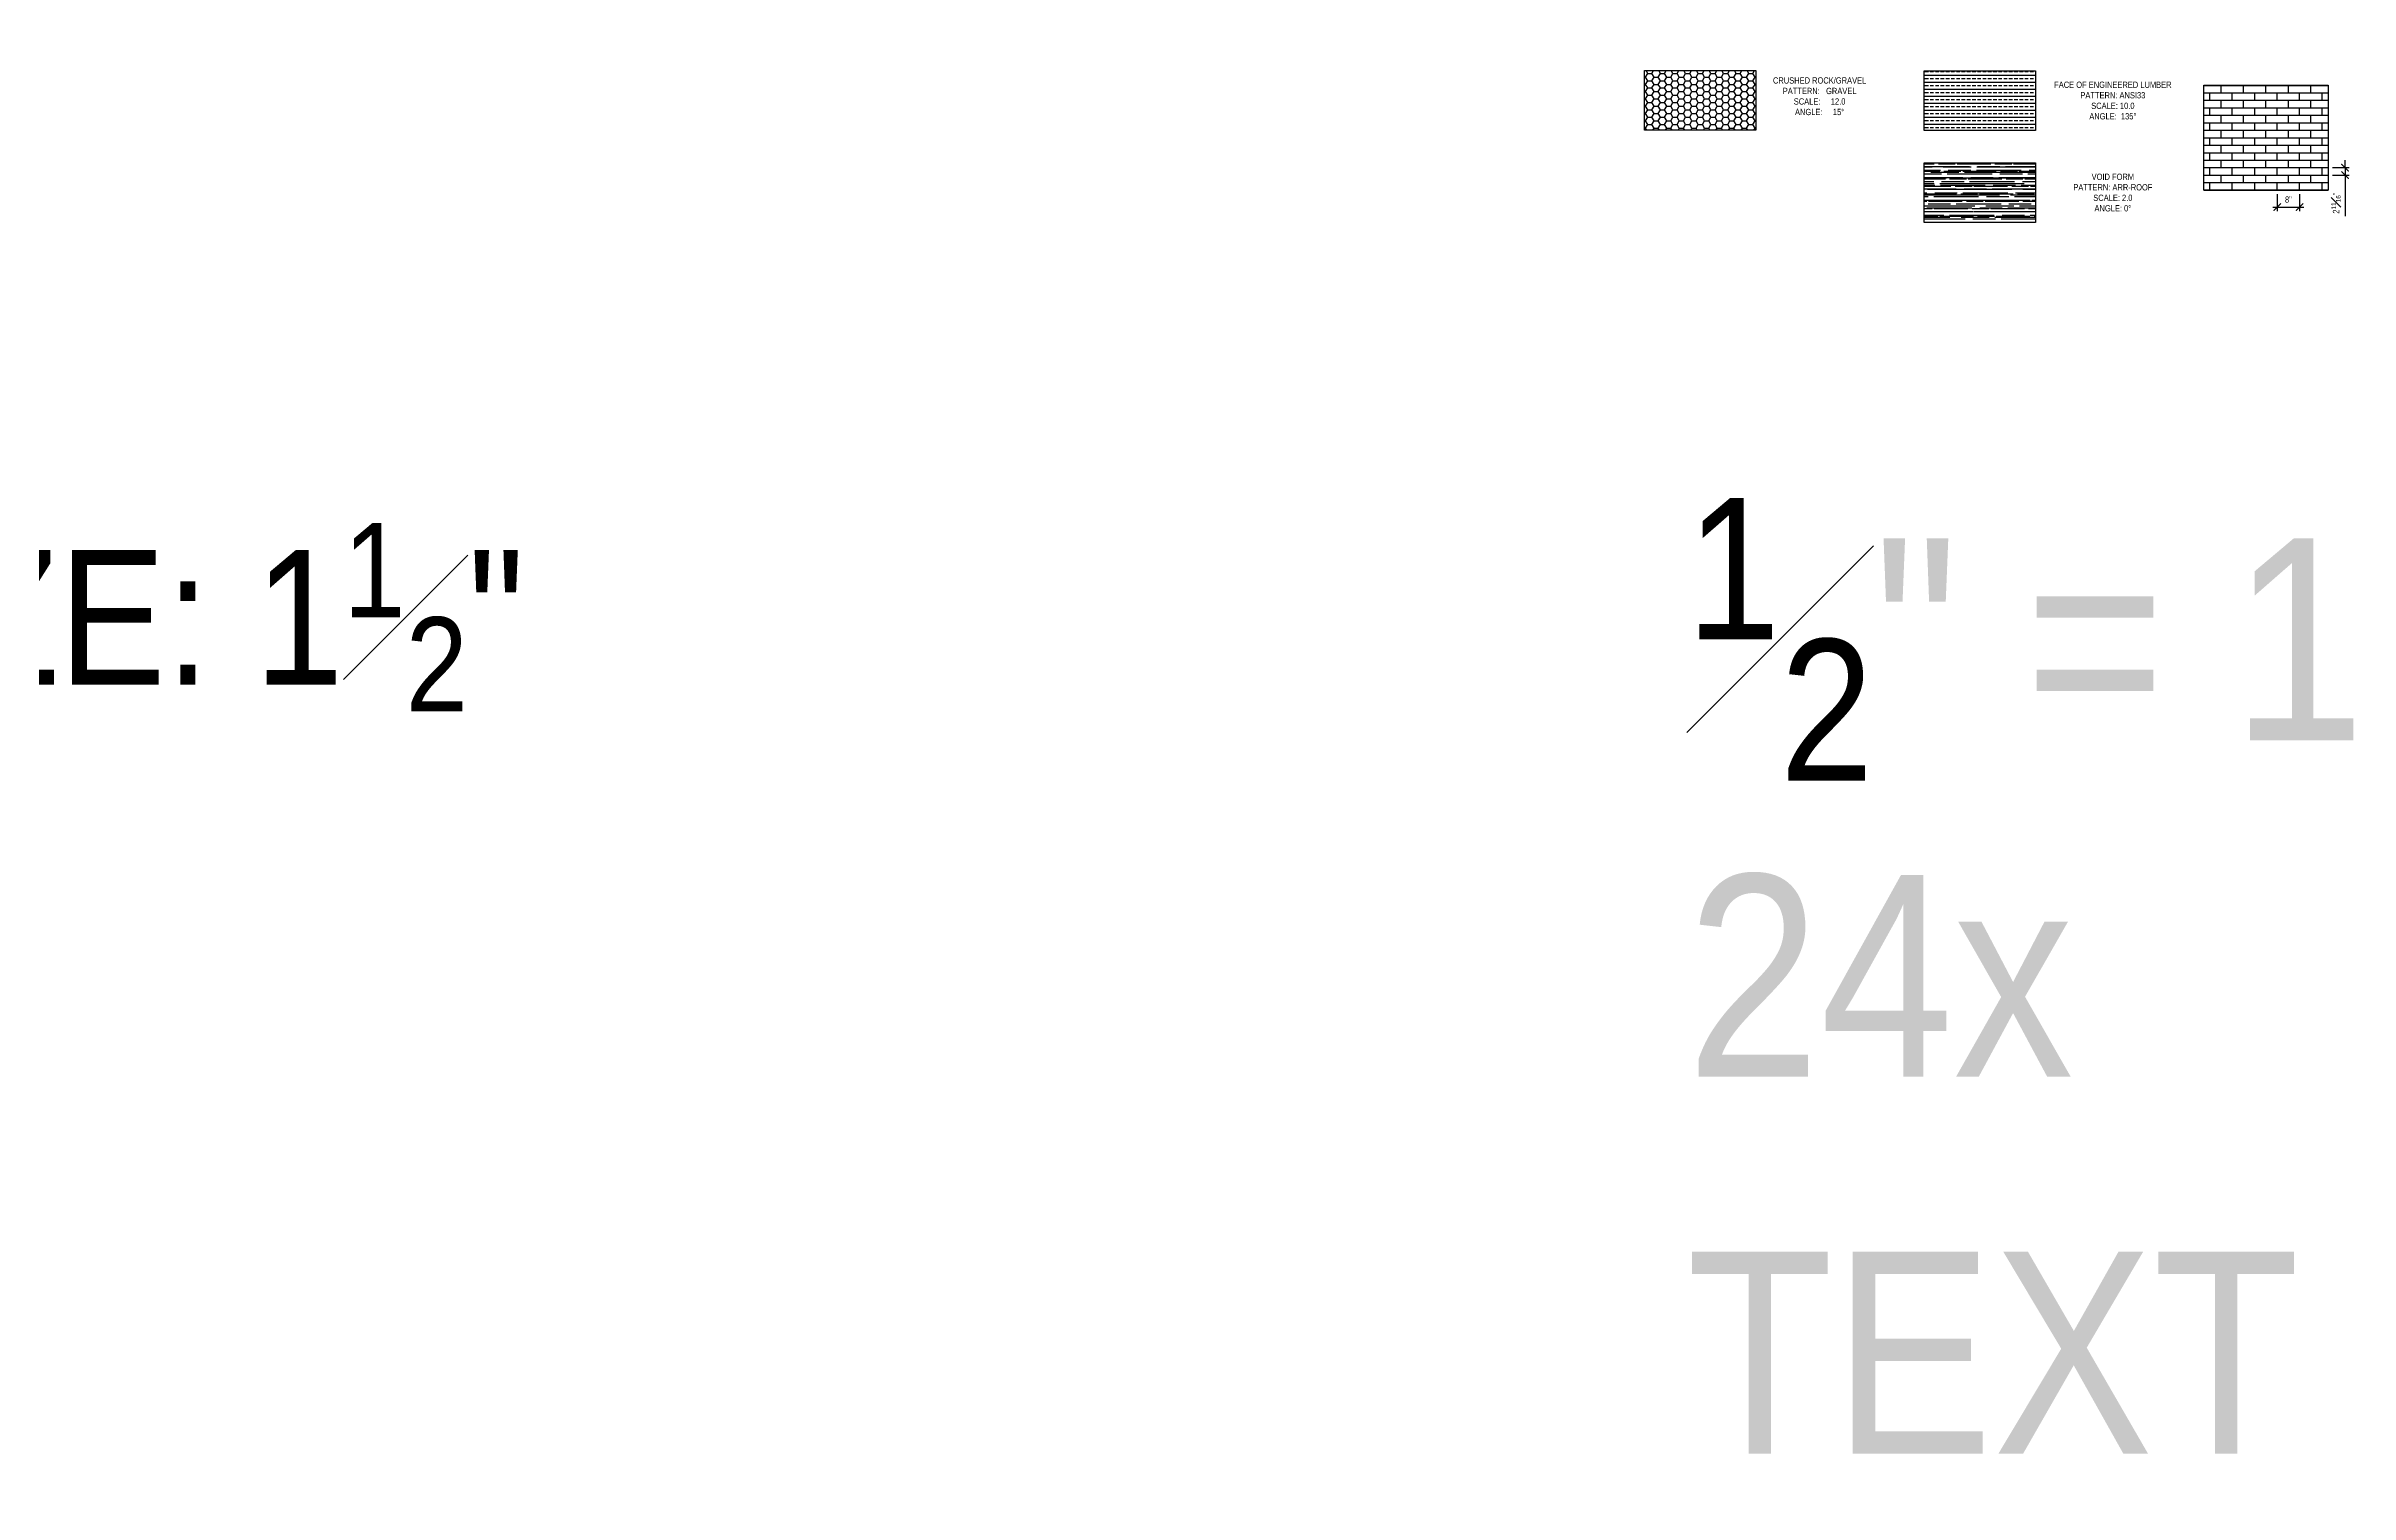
# Model space of a CAD drawing. Header units: inches. Extents: x -16404 to 14624, y -1591 to 16152.
# Drawn here: x 2293 to 3114, y -1004 to -488 of the extents above; entities that cross this region are included whole.
import ezdxf

# ---------------------------------------------------------------- set-up
doc = ezdxf.new("R2010")
doc.units = ezdxf.units.IN
doc.header["$LTSCALE"] = 24
doc.header["$MEASUREMENT"] = 0
doc.layers.get('0').update_dxf_attribs({"linetype": 'CONTINUOUS'})
doc.layers.get('DefPoints').update_dxf_attribs({"color": 251, "linetype": 'CONTINUOUS'})
doc.layers.add('S-ANNO-DIMS', color=2, linetype='CONTINUOUS')
doc.layers.add('S-ANNO-NOTE', color=4, linetype='CONTINUOUS')
doc.layers.add('S-ANNO-NONPLOT', color=253, linetype='CONTINUOUS', plot=False)
doc.layers.add('S-HATCH-SOIL', color=7, linetype='CONTINUOUS', true_color=0x8f8f8f, transparency=0.8)
doc.layers.add('S-HATCH1', color=1, linetype='CONTINUOUS', transparency=0.5)
doc.styles.add('Arial', font='arial.ttf', dxfattribs={"width": 0.85})
doc.dimstyles.new('DIM-24_Se', dxfattribs={"dimscale": 24, "dimtxt": 0.09375, "dimasz": 0.109375, "dimexe": 0.0625, "dimexo": 0.0625, "dimgap": 0.0625, "dimtad": 1, "dimdec": 4, "dimzin": 11, "dimdsep": 46, "dimlunit": 4, "dimtxsty": 'Arial', "dimblk": 'ARCHTICK', "dimcen": 0.125, "dimdle": 0.0625, "dimclrd": 256, "dimclre": 256, "dimclrt": 4, "dimadec": 0, "dimazin": 0, "dimtfac": 0.75, "dimtdec": 4, "dimtmove": 0, "dimatfit": 3, "dimfxl": 1, "dimfrac": 1, "dimtolj": 1, "dimtzin": 0, "dimarcsym": 0})

# ---------------------------------------------------------------- blocks, each defined once
blk = doc.blocks.new('_ARCHTICK')
at = {"color": 0, "linetype": 'ByBlock', "const_width": 0.15}
blk.add_lwpolyline([(-0.5, -0.5), (0.5, 0.5)], dxfattribs=at)
blk = doc.blocks.new('*D687')
at = {"layer": 'DefPoints', "color": 0, "transparency": 16777216}
for p in [(3088.25, -538.89), (3096.25, -538.89), (3096.25, -544.94)]:
    blk.add_point(p, dxfattribs=at)
at = {"layer": 'S-ANNO-DIMS', "lineweight": -2, "transparency": 16777216}
for p, q in [((3088.25, -540.39), (3088.25, -546.44)), ((3096.25, -540.39), (3096.25, -546.44)), ((3086.75, -544.94), (3097.75, -544.94))]:
    blk.add_line(p, q, dxfattribs=at)
at = {"layer": 'S-ANNO-DIMS', "lineweight": -2, "transparency": 16777216, "xscale": 2.625, "yscale": 2.625, "zscale": 2.625, "rotation": 180}
blk.add_blockref('_ARCHTICK', (3088.25, -544.94), dxfattribs=at)
at = {"layer": 'S-ANNO-DIMS', "lineweight": -2, "transparency": 16777216, "xscale": 2.625, "yscale": 2.625, "zscale": 2.625}
blk.add_blockref('_ARCHTICK', (3096.25, -544.94), dxfattribs=at)
at = {"layer": 'S-ANNO-DIMS', "color": 4, "transparency": 16777216, "insert": (3092.25, -542.29), "char_height": 2.25, "attachment_point": 5, "style": 'Arial'}
blk.add_mtext('\\A1;8"', dxfattribs=at)
blk = doc.blocks.new('*D688')
at = {"layer": 'DefPoints', "color": 0, "transparency": 16777216}
for p in [(3106.44, -530.88), (3106.44, -533.55), (3112.44, -533.55)]:
    blk.add_point(p, dxfattribs=at)
at = {"layer": 'S-ANNO-DIMS', "lineweight": -2, "transparency": 16777216}
for p, q in [((3107.94, -530.88), (3113.94, -530.88)), ((3107.94, -533.55), (3113.94, -533.55)), ((3112.44, -530.88), (3112.44, -528.26)), ((3112.44, -530.88), (3112.44, -533.55)), ((3112.44, -533.55), (3112.44, -548.25))]:
    blk.add_line(p, q, dxfattribs=at)
at = {"layer": 'S-ANNO-DIMS', "lineweight": -2, "transparency": 16777216, "xscale": 2.625, "yscale": 2.625, "zscale": 2.625}
for p, rotation in [((3112.44, -530.88), 270), ((3112.44, -533.55), 90)]:
    blk.add_blockref('_ARCHTICK', p, dxfattribs=dict(at, rotation=rotation))
at = {"layer": 'S-ANNO-DIMS', "color": 4, "transparency": 16777216, "insert": (3109.23, -543.53), "char_height": 2.25, "attachment_point": 5, "rotation": 90, "style": 'Arial'}
blk.add_mtext('\\A1;2{\\H0.75x;\\S11#16;}"', dxfattribs=at)

msp = doc.modelspace()

# ---------------------------------------------------------------- hatches: boundary and pattern name
at = {"layer": 'S-HATCH-SOIL'}
h = msp.add_hatch(dxfattribs=at)
h.set_pattern_fill('HONEY', color=256, scale=12, style=0)
h.set_pattern_definition([(0, (-4354.1638, -3529.237), (2.25, 1.2990381), [1.5, -3]), (120, (-4354.1638, -3529.237), (-2.25, 1.2990381), [1.5, -3]), (60, (-4354.1638, -3529.237), (4e-16, 2.59807621), [-3, 1.5])])
h.paths.add_polyline_path([(2862.69937, -496.23795), (2902.37717, -496.23795), (2902.37717, -517.50122), (2862.69937, -517.50122)])
at = {"layer": 'S-HATCH1'}
h = msp.add_hatch(dxfattribs=at)
h.set_pattern_fill('ANSI33', color=252, scale=10, angle=135, style=0)
h.set_pattern_definition([(180, (-4178.6171, -3627.9288), (-4e-16, -2.5), []), (180, (-4179.8671, -3626.6788), (-4e-16, -2.5), [1.25, -0.625])])
h.paths.add_polyline_path([(2962.37717, -496.32474), (3002.05498, -496.32474), (3002.05498, -517.58801), (2962.37717, -517.58801)])
at = {"layer": 'S-HATCH1', "ltscale": 0.75}
h = msp.add_hatch(dxfattribs=at)
h.set_pattern_fill('AR-BRSTD', color=256, style=0)
h.set_pattern_definition([(0, (3084.248, -520.216), (0, 2.667), []), (90, (3084.248, -520.216), (-4, 2.667), [2.667, -2.667])])
h.paths.add_polyline_path([(3062.05498, -501.49626), (3106.44103, -501.49626), (3106.44103, -538.93598), (3062.05498, -538.93598)])
at = {"layer": 'S-HATCH1'}
h = msp.add_hatch(dxfattribs=at)
h.set_pattern_fill('AR-RROOF', color=256, scale=2, style=0)
h.set_pattern_definition([(0, (-504.0064, -7446.5473), (4.4, 2), [30, -4, 10, -2]), (0, (-501.3464, -7445.5473), (-2, 2.66), [6, -0.66, 12, -1.5]), (0, (-503.0064, -7444.8473), (10.4, 1.34), [16, -2.8, 8, -2])])
h.paths.add_polyline_path([(2962.37717, -529.1497), (3002.05498, -529.1497), (3002.05498, -550.41298), (2962.37717, -550.41298)])

# ---------------------------------------------------------------- linework, layer by layer
at = {"layer": 'S-ANNO-NONPLOT', "linetype": 'ByBlock'}
for points in [[(2862.69937, -496.23795), (2902.37717, -496.23795), (2902.37717, -517.50122), (2862.69937, -517.50122)], [(2962.37717, -496.32474), (3002.05498, -496.32474), (3002.05498, -517.58801), (2962.37717, -517.58801)], [(3062.05498, -501.49626), (3106.44103, -501.49626), (3106.44103, -538.93598), (3062.05498, -538.93598)], [(2962.37717, -529.1497), (3002.05498, -529.1497), (3002.05498, -550.41298), (2962.37717, -550.41298)]]:
    msp.add_lwpolyline(points, close=True, dxfattribs=at)

# ---------------------------------------------------------------- texts
at = {"layer": 'S-ANNO-NOTE', "style": 'Arial'}
for s, insert, char_height, width, attachment_point in [('\\A1;{\\H0.7x;\\S3#4;\\H1.42857x;"} = 1\'-0"\\P16x\\PTEXT SIZE: 1{\\H0.7x;\\S1#2;}"', (2047.29463, -488.02052), 48, 767.7419502, 1), ('CRUSHED ROCK/GRAVEL\\PPATTERN:   GRAVEL \\PSCALE:     12.0\\PANGLE:     15%%D', (2925.11252, -505.42536), 2.25, 58.8453495, 5), ('FACE OF ENGINEERED LUMBER\\PPATTERN:^IANSI33 \\PSCALE:^I10.0\\PANGLE: ^I135°', (3029.66561, -506.95637), 2.25, 58.8453495, 5), ('VOID FORM\\PPATTERN:^IARR-ROOF \\PSCALE:^I2.0\\PANGLE:^I0°', (3029.66561, -539.78134), 2.25, 58.8453495, 5), ('\\A1;{\\H0.7x;\\S1#2;}" = 1\'-0"\\P24x\\PTEXT SIZE: 2{\\H0.7x;\\S1#4;}"', (2877.72347, -648.71202), 72, 1151.6129253, 1)]:
    msp.add_mtext(s, dxfattribs=dict(at, insert=insert, char_height=char_height, width=width, attachment_point=attachment_point))

# ---------------------------------------------------------------- dimensions: what is measured, and where the dimension line sits
at = {"layer": 'S-ANNO-DIMS'}
for base, p1, p2, angle, picture, middle in [((3112.44103, -533.55112), (3106.44103, -530.88412), (3106.44103, -533.55112), 90, '*D688', (3109.23223, -543.52646)), ((3096.24801, -544.93598), (3088.24801, -538.88512), (3096.24801, -538.88512), 180, '*D687', (3092.24801, -542.28719))]:
    dim = msp.add_linear_dim(base=base, p1=p1, p2=p2, angle=angle, dimstyle='DIM-24_Se', dxfattribs=at)
    dim.commit()
    dim.dimension.update_dxf_attribs({"geometry": picture, "text_midpoint": middle})

doc.saveas('drawing.dxf')
